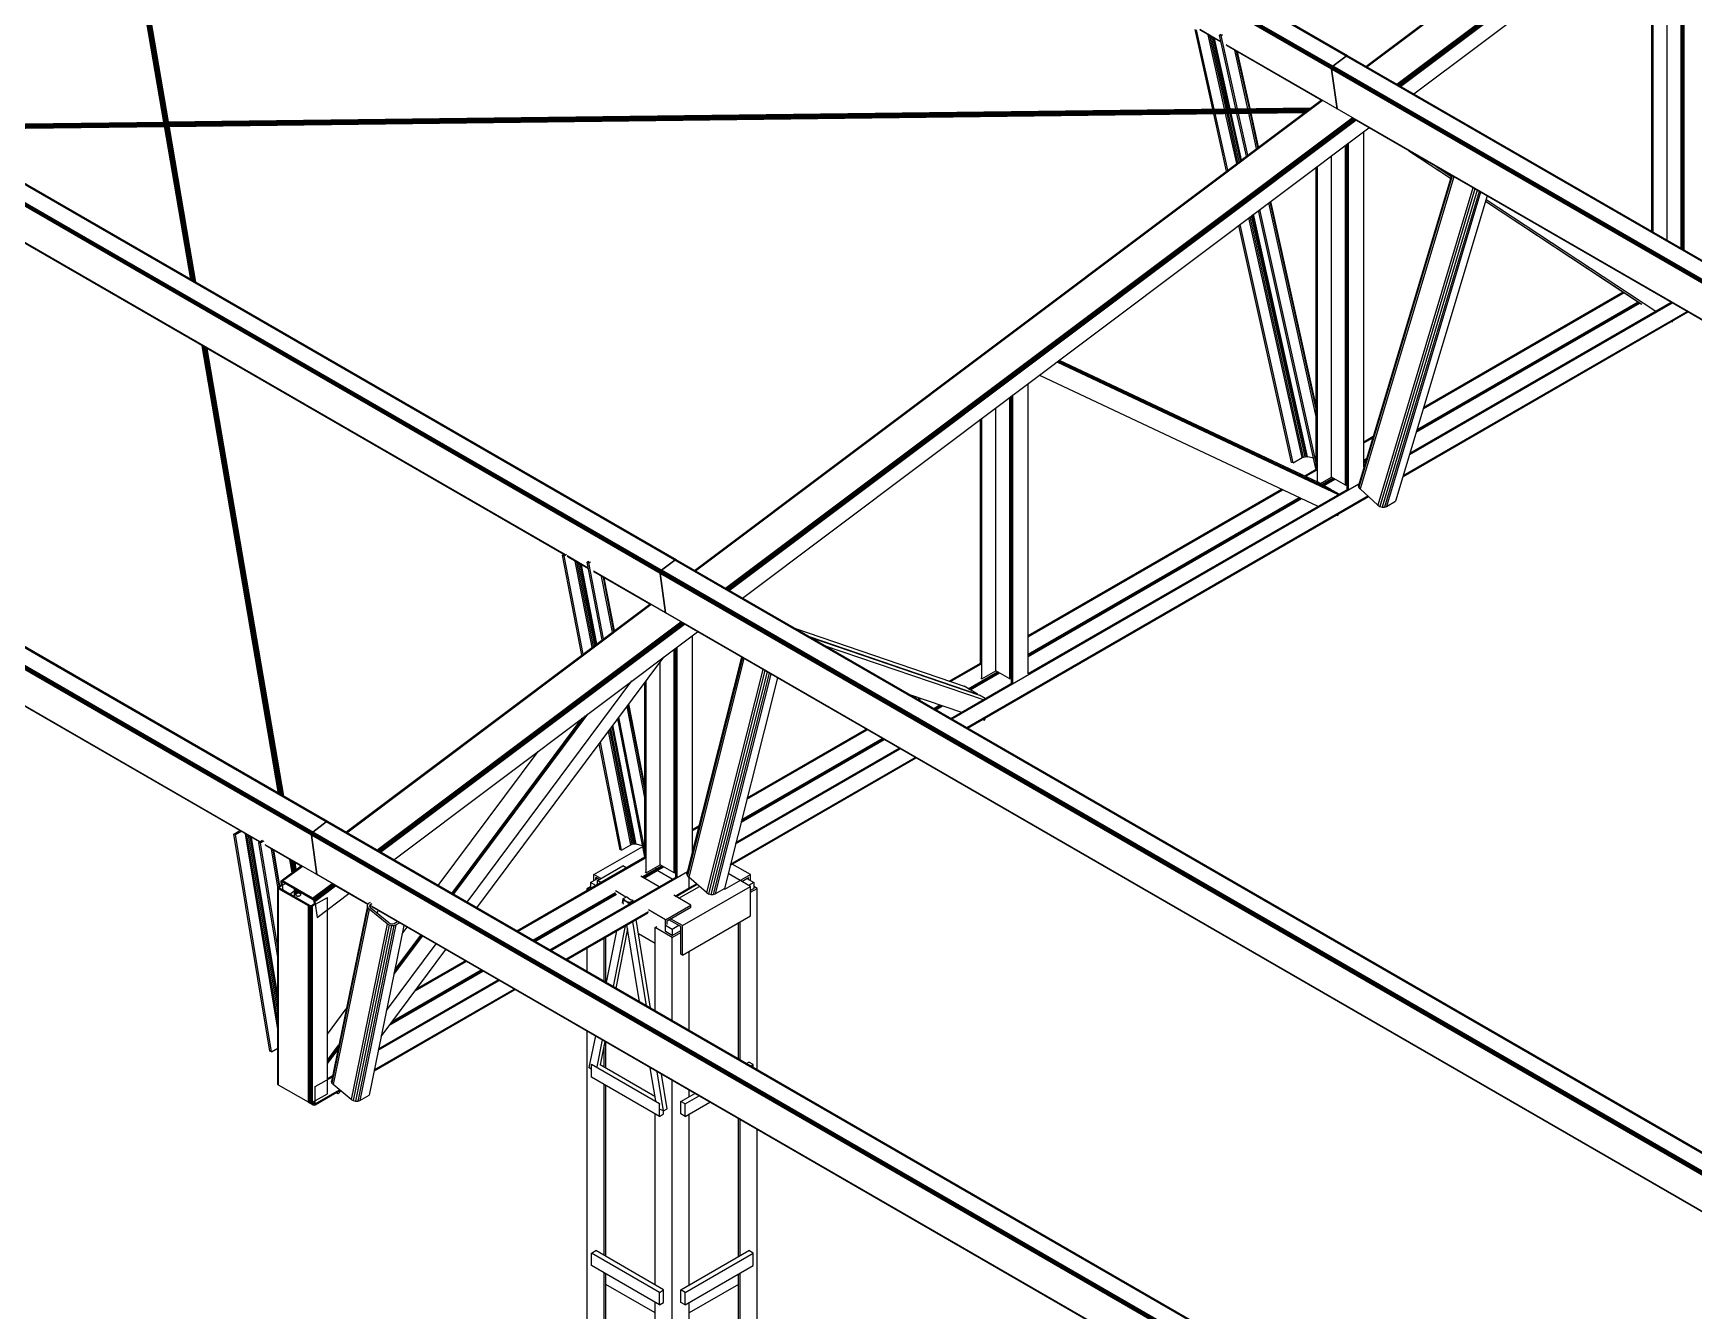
# Model space of a CAD drawing. Header units: millimetres. Extents: x 357 to 945, y 547 to 720.
# Drawn here: x 572.74 to 576.194, y 661.144 to 663.8 of the extents above; entities that cross this region are included whole.
import ezdxf

# ---------------------------------------------------------------- set-up
doc = ezdxf.new("R2010")
doc.units = ezdxf.units.MM
doc.layers.add('PLANTA-VIS', color=7, linetype='Continuous')

msp = doc.modelspace()

# ---------------------------------------------------------------- linework, layer by layer
at = {"layer": 'PLANTA-VIS', "extrusion": (6.79673e-13, 0.816497, 0.57735)}
for p, q in [((575.44049, 663.72554), (572.01102, 665.70555)), ((575.44055, 663.72717), (572.01108, 665.70718)), ((575.44114, 663.72896), (572.01167, 665.70896)), ((575.44216, 663.73061), (572.01269, 665.71062)), ((575.44346, 663.7319), (572.01399, 665.71191)), ((575.47142, 663.75292), (572.04195, 665.73292)), ((575.4728, 663.75364), (572.04333, 665.73364)), ((575.47405, 663.75368), (572.04459, 665.73369)), ((573.01174, 663.61584), (572.74613, 665.16863)), ((573.01186, 663.61584), (572.74616, 665.16914)), ((573.01169, 663.61584), (572.74616, 665.16816)), ((573.01205, 663.61584), (572.74626, 665.16969)), ((573.01232, 663.61585), (572.74643, 665.17026)), ((573.01265, 663.61585), (572.74666, 665.17086)), ((573.01304, 663.61586), (572.74695, 665.17146)), ((573.01349, 663.61586), (572.7473, 665.17206)), ((573.01399, 663.61581), (572.74769, 665.17265)), ((573.01455, 663.61569), (572.74813, 665.17322)), ((573.01515, 663.6155), (572.7486, 665.17376)), ((573.01578, 663.61523), (572.74911, 665.17427)), ((573.01644, 663.6149), (572.74963, 665.17473)), ((573.07344, 663.28521), (572.75017, 665.17513)), ((573.0176, 663.61522), (572.75071, 665.17548)), ((573.01813, 663.61551), (572.75125, 665.17577)), ((573.01866, 663.61572), (572.75177, 665.17598)), ((573.01916, 663.61587), (572.75227, 665.17613)), ((573.01963, 663.61594), (572.75275, 665.1762)), ((573.02007, 663.61594), (572.75319, 665.17619)), ((573.02045, 663.61595), (572.75358, 665.17611)), ((573.02077, 663.61595), (572.75392, 665.17595)), ((573.02102, 663.61595), (572.75421, 665.17573)), ((573.0212, 663.61596), (572.75445, 665.17543)), ((573.0213, 663.61596), (572.75461, 665.17507)), ((573.02133, 663.61596), (572.75471, 665.17466)), ((575.51232, 663.73159), (576.8155, 664.7097)), ((575.51289, 663.73126), (576.81625, 664.70951)), ((575.51423, 663.73049), (576.81777, 664.70886)), ((574.07489, 662.70474), (570.64542, 664.68474)), ((574.07627, 662.70546), (570.6468, 664.68547)), ((574.07752, 662.70551), (570.64805, 664.68551)), ((575.57646, 663.69456), (576.87999, 664.67293)), ((575.57836, 663.69346), (576.88172, 664.67171)), ((575.58055, 663.6922), (576.88373, 664.67031)), ((575.58268, 663.69097), (576.88582, 664.66906)), ((575.58443, 663.68996), (576.88758, 664.66804)), ((574.04395, 662.67737), (570.61448, 664.65737)), ((574.04401, 662.67899), (570.61455, 664.659)), ((574.0446, 662.68078), (570.61513, 664.66078)), ((574.04562, 662.68244), (570.61615, 664.66244)), ((574.04692, 662.68373), (570.61745, 664.66373)), ((575.61179, 663.67416), (576.91494, 664.65225)), ((573.84453, 662.71707), (571.18308, 664.25366)), ((573.8437, 662.71659), (571.36677, 664.14665)), ((573.31864, 662.13299), (569.88918, 664.113)), ((573.31871, 662.13462), (569.88924, 664.11462)), ((573.31929, 662.1364), (569.88983, 664.11641)), ((573.32031, 662.13806), (569.89084, 664.11807)), ((573.32161, 662.13935), (569.89215, 664.11936)), ((573.34959, 662.16034), (569.92012, 664.14035)), ((573.35096, 662.16106), (569.92149, 664.14107)), ((573.35221, 662.16111), (569.92274, 664.14111)), ((573.84361, 662.71654), (571.36901, 664.14525)), ((576.16805, 663.353), (576.16805, 664.09167)), ((576.17088, 663.35137), (576.17088, 664.09379)), ((576.17159, 663.35096), (576.17159, 664.09432)), ((576.17441, 663.34933), (576.17441, 664.09644)), ((576.10724, 663.38811), (576.10724, 664.04602)), ((576.11007, 663.38648), (576.11007, 664.04815)), ((576.13906, 663.36974), (576.13906, 664.06991)), ((575.19365, 663.64267), (575.15671, 663.80844)), ((575.19686, 663.64271), (575.1601, 663.80765)), ((575.21059, 663.78285), (575.16645, 663.80833)), ((575.21084, 663.78174), (575.1673, 663.80688)), ((575.21086, 663.78163), (575.16853, 663.80607)), ((575.21835, 663.64298), (575.18399, 663.79714)), ((575.22118, 663.64301), (575.18725, 663.79526)), ((575.22435, 663.64305), (575.1909, 663.79315)), ((575.2274, 663.64309), (575.19441, 663.79113)), ((575.22984, 663.64312), (575.19721, 663.78951)), ((575.20757, 663.79642), (575.21092, 663.79836)), ((575.21096, 663.79562), (575.20757, 663.79642)), ((575.2417, 663.64326), (575.20757, 663.79642)), ((575.21096, 663.79562), (575.21416, 663.79747)), ((575.24491, 663.6433), (575.21096, 663.79562)), ((575.45208, 663.64342), (575.22175, 663.7764)), ((575.41942, 663.66132), (575.2226, 663.77495)), ((575.41893, 663.6615), (575.22383, 663.77414)), ((575.2664, 663.64357), (575.23928, 663.76522)), ((575.26973, 663.64361), (575.24312, 663.76301)), ((575.27128, 663.64363), (575.2449, 663.76197)), ((575.44346, 663.7319), (575.44216, 663.73061)), ((575.44216, 663.73061), (575.44346, 663.7319)), ((575.47142, 663.75292), (575.44346, 663.7319)), ((575.44346, 663.7319), (575.47142, 663.75292)), ((578.16582, 662.16015), (575.44346, 663.7319)), ((575.4728, 663.75364), (575.47142, 663.75292)), ((575.47142, 663.75292), (575.4728, 663.75364)), ((578.19378, 662.18116), (575.47142, 663.75292)), ((575.47405, 663.75368), (575.4728, 663.75364)), ((575.4728, 663.75364), (575.47405, 663.75368)), ((578.19516, 662.18188), (575.4728, 663.75364)), ((578.19641, 662.18193), (575.47405, 663.75368)), ((575.44055, 663.72717), (575.44049, 663.72554)), ((575.44049, 663.72554), (575.44055, 663.72717)), ((575.45208, 663.64342), (575.44049, 663.72554)), ((578.16285, 662.15379), (575.44049, 663.72554)), ((575.44049, 663.72554), (575.45208, 663.64342)), ((575.44114, 663.72896), (575.44055, 663.72717)), ((575.44055, 663.72717), (575.44114, 663.72896)), ((578.16291, 662.15542), (575.44055, 663.72717)), ((575.44216, 663.73061), (575.44114, 663.72896)), ((575.44114, 663.72896), (575.44216, 663.73061)), ((578.1635, 662.1572), (575.44114, 663.72896)), ((578.16452, 662.15886), (575.44216, 663.73061)), ((572.51318, 663.60868), (575.39579, 663.64413)), ((573.01717, 663.61447), (575.39525, 663.64372)), ((573.0176, 663.61522), (575.39625, 663.64447)), ((573.01787, 663.61403), (575.39463, 663.64326)), ((573.01813, 663.61551), (575.39663, 663.64476)), ((573.01854, 663.61354), (575.39396, 663.64275)), ((573.01866, 663.61572), (575.39691, 663.64497)), ((573.01916, 663.61587), (575.3971, 663.64511)), ((573.01919, 663.61301), (575.39323, 663.64221)), ((573.01963, 663.61594), (575.39719, 663.64518)), ((573.01981, 663.61245), (575.39246, 663.64163)), ((573.02039, 663.61188), (575.39167, 663.64104)), ((573.02092, 663.61129), (575.39086, 663.64043)), ((573.0214, 663.61069), (575.39005, 663.63982)), ((573.0218, 663.61011), (575.38926, 663.63922)), ((573.02214, 663.60954), (575.38848, 663.63864)), ((573.0224, 663.609), (575.38774, 663.63809)), ((573.02259, 663.60849), (575.38705, 663.63757)), ((573.02269, 663.60802), (575.38642, 663.63709)), ((573.02276, 663.60761), (575.38585, 663.63667)), ((573.02282, 663.60725), (575.38536, 663.6363)), ((573.02288, 663.60695), (575.38496, 663.636)), ((573.02291, 663.60672), (575.38464, 663.63576)), ((573.02294, 663.60656), (575.38443, 663.6356)), ((573.02296, 663.60647), (575.38431, 663.63551)), ((573.02296, 663.60646), (575.3843, 663.6355)), ((574.11578, 662.68341), (575.41896, 663.66152)), ((574.11635, 662.68308), (575.41971, 663.66133)), ((574.1177, 662.68231), (575.42123, 663.66068)), ((575.22234, 663.51394), (575.19577, 663.63318)), ((575.22509, 663.51601), (575.19897, 663.63322)), ((575.24355, 663.52987), (575.22046, 663.63349)), ((575.24599, 663.53169), (575.2233, 663.63352)), ((575.24871, 663.53374), (575.22647, 663.63356)), ((575.25133, 663.5357), (575.22952, 663.6336)), ((575.25342, 663.53727), (575.23195, 663.63363)), ((575.26362, 663.54492), (575.24381, 663.63377)), ((575.26637, 663.54699), (575.24702, 663.63381)), ((575.28483, 663.56085), (575.26851, 663.63408)), ((575.28769, 663.56299), (575.27184, 663.63412)), ((575.28903, 663.564), (575.2734, 663.63414)), ((575.45234, 663.64272), (575.45208, 663.64342)), ((577.88384, 662.23944), (575.45208, 663.64342)), ((575.45208, 663.64342), (575.45234, 663.64272)), ((572.51143, 663.60969), (573.01357, 663.61586)), ((572.51154, 663.60963), (573.01408, 663.61581)), ((572.51177, 663.60949), (573.01465, 663.61568)), ((572.51213, 663.60929), (573.01526, 663.61547)), ((572.5126, 663.60901), (573.01592, 663.6152)), ((572.51386, 663.60829), (573.01652, 663.61447)), ((572.51463, 663.60784), (573.01599, 663.61401)), ((572.51547, 663.60735), (573.01549, 663.6135)), ((572.51638, 663.60683), (573.01502, 663.61296)), ((572.51734, 663.60627), (573.01458, 663.61239)), ((572.51833, 663.6057), (573.01418, 663.6118)), ((572.51934, 663.60512), (573.01384, 663.6112)), ((572.52036, 663.60453), (573.01355, 663.6106)), ((572.52136, 663.60396), (573.01332, 663.61001)), ((572.52233, 663.60339), (573.01315, 663.60943)), ((572.52325, 663.60286), (573.01305, 663.60888)), ((572.52412, 663.60236), (573.01302, 663.60837)), ((572.52491, 663.6019), (573.01305, 663.6079)), ((572.52562, 663.60149), (573.01312, 663.60749)), ((572.52623, 663.60114), (573.01318, 663.60713)), ((572.52674, 663.60085), (573.01323, 663.60683)), ((572.52713, 663.60062), (573.01327, 663.6066)), ((572.5274, 663.60047), (573.0133, 663.60644)), ((572.52755, 663.60038), (573.01331, 663.60636)), ((572.52757, 663.60037), (573.01332, 663.60634)), ((573.06773, 663.28851), (573.01302, 663.60837)), ((573.06786, 663.28843), (573.01305, 663.60888)), ((573.06768, 663.28854), (573.01305, 663.6079)), ((573.06808, 663.28831), (573.01315, 663.60943)), ((573.06837, 663.28813), (573.01332, 663.61001)), ((573.06874, 663.28792), (573.01355, 663.6106)), ((573.06918, 663.28767), (573.01384, 663.6112)), ((573.06968, 663.28738), (573.01418, 663.6118)), ((573.07023, 663.28707), (573.01458, 663.61239)), ((573.07082, 663.28672), (573.01502, 663.61296)), ((573.07145, 663.28636), (573.01549, 663.6135)), ((573.0721, 663.28598), (573.01599, 663.61401)), ((573.07277, 663.2856), (573.01652, 663.61447)), ((573.07411, 663.28482), (573.01778, 663.61412)), ((573.07476, 663.28445), (573.01845, 663.61363)), ((573.07538, 663.28409), (573.01911, 663.6131)), ((573.07597, 663.28375), (573.01973, 663.61255)), ((573.07651, 663.28344), (573.02031, 663.61197)), ((573.07699, 663.28316), (573.02085, 663.61138)), ((573.07742, 663.28291), (573.02133, 663.61079)), ((573.07777, 663.28271), (573.02175, 663.6102)), ((573.07805, 663.28255), (573.0221, 663.60963)), ((573.07825, 663.28243), (573.02237, 663.60908)), ((573.07837, 663.28237), (573.02257, 663.60857)), ((573.0784, 663.28235), (573.02268, 663.60809)), ((574.17992, 662.64638), (575.48346, 663.62476)), ((574.18182, 662.64528), (575.48519, 663.62353)), ((574.18401, 662.64402), (575.48719, 663.62213)), ((574.18614, 662.64279), (575.48929, 663.62088)), ((574.18789, 662.64178), (575.49104, 663.61987)), ((574.21525, 662.62598), (575.5184, 663.60407)), ((577.88301, 662.23896), (575.48566, 663.62307)), ((577.88293, 662.23891), (575.48791, 663.62167)), ((575.50797, 662.89787), (575.50797, 663.59624)), ((575.46978, 662.86081), (575.46978, 663.56758)), ((575.47261, 662.86245), (575.47261, 663.5697)), ((575.47332, 662.85192), (575.47332, 663.57023)), ((575.47615, 662.85315), (575.47615, 663.57235)), ((573.21162, 662.11928), (570.72228, 663.5565)), ((573.21078, 662.1188), (570.72247, 663.55542)), ((573.21069, 662.11875), (570.72319, 663.55491)), ((575.44079, 662.87755), (575.44079, 663.54582)), ((575.60081, 663.55649), (575.68832, 663.49886)), ((575.60364, 663.55486), (575.68838, 663.49905)), ((575.40897, 662.89193), (575.40897, 663.52193)), ((575.4118, 662.86762), (575.4118, 663.52406)), ((575.69014, 663.50492), (575.49664, 662.86012)), ((575.69184, 663.50393), (575.49751, 662.85635)), ((575.69502, 663.5021), (575.50018, 662.85285)), ((575.65809, 663.52342), (575.68948, 663.50274)), ((575.66091, 663.52179), (575.68954, 663.50294)), ((575.73483, 663.47911), (575.5368, 662.81921)), ((575.73899, 663.47671), (575.54087, 662.81652)), ((575.74351, 663.47411), (575.54573, 662.81504)), ((575.74768, 663.47169), (575.55062, 662.81501)), ((575.7509, 663.46984), (575.55481, 662.81642)), ((575.76435, 663.46207), (575.5739, 662.82745)), ((575.38852, 662.92014), (575.27655, 663.42255)), ((575.39102, 662.91989), (575.27864, 663.42412)), ((575.40831, 662.89566), (575.28884, 663.43177)), ((575.40897, 662.90714), (575.29159, 663.43383)), ((575.40897, 663.00383), (575.31005, 663.44769)), ((575.40897, 663.01881), (575.31291, 663.44984)), ((575.40897, 663.0258), (575.31425, 663.45084)), ((575.76102, 663.45097), (576.08323, 663.23875)), ((575.76108, 663.45116), (576.08606, 663.23712)), ((575.76219, 663.45486), (576.11507, 663.22244)), ((575.76224, 663.45505), (576.11526, 663.22255)), ((575.35745, 662.90769), (575.24756, 663.40079)), ((575.36085, 662.90689), (575.25031, 663.40285)), ((575.37994, 662.91791), (575.26877, 663.41671)), ((575.38252, 662.91907), (575.27121, 663.41853)), ((575.38553, 662.91984), (575.27393, 663.42058)), ((575.63173, 663.02013), (576.04921, 663.26116)), ((575.63261, 663.02309), (576.04723, 663.26247)), ((575.5892, 662.87842), (576.18223, 663.22081)), ((575.58939, 662.87906), (576.18178, 663.22107)), ((575.58994, 662.88088), (576.18047, 663.22182)), ((575.60298, 662.92433), (576.14936, 663.23978)), ((575.60387, 662.92729), (576.14724, 663.24101)), ((575.61691, 662.97075), (576.08224, 663.23941)), ((575.61731, 662.9721), (576.08133, 663.24)), ((575.61779, 662.9737), (576.08026, 663.24071)), ((575.61828, 662.97531), (576.07919, 663.24142)), ((575.61869, 662.97667), (576.07828, 663.24202)), ((576.14913, 663.20024), (576.14787, 663.20096)), ((576.14795, 663.20101), (576.14913, 663.20024)), ((576.14913, 663.20024), (576.15048, 663.20247)), ((573.25048, 662.21984), (573.09121, 663.15094)), ((573.25053, 662.21981), (573.09127, 663.15091)), ((573.25067, 662.21973), (573.0914, 663.15083)), ((573.25088, 662.21961), (573.09162, 663.15071)), ((573.25118, 662.21944), (573.09191, 663.15054)), ((573.25155, 662.21922), (573.09228, 663.15032)), ((573.25198, 662.21897), (573.09272, 663.15007)), ((573.25248, 662.21869), (573.09321, 663.14979)), ((573.25303, 662.21837), (573.09376, 663.14947)), ((573.25362, 662.21803), (573.09436, 663.14913)), ((573.25425, 662.21766), (573.09499, 663.14876)), ((573.25491, 662.21728), (573.09564, 663.14838)), ((573.25558, 662.2169), (573.09631, 663.148)), ((573.25625, 662.21651), (573.09698, 663.14761)), ((573.25692, 662.21613), (573.09765, 663.14722)), ((573.25757, 662.21575), (573.0983, 663.14685)), ((573.25819, 662.21539), (573.09892, 663.14649)), ((573.25877, 662.21505), (573.09951, 663.14615)), ((573.25931, 662.21474), (573.10005, 663.14584)), ((573.2598, 662.21446), (573.10053, 663.14556)), ((573.26022, 662.21422), (573.10095, 663.14532)), ((573.26057, 662.21401), (573.10131, 663.14511)), ((573.26085, 662.21385), (573.10159, 663.14495)), ((573.26105, 662.21374), (573.10178, 663.14484)), ((573.26117, 662.21367), (573.1019, 663.14477)), ((573.2612, 662.21365), (573.10194, 663.14475)), ((574.86922, 663.11682), (575.45456, 662.84109)), ((574.87168, 663.11867), (575.44443, 662.84886)), ((574.87199, 663.1189), (575.4409, 662.8509)), ((574.87445, 663.12074), (575.41261, 662.86723)), ((574.83311, 663.08972), (575.41248, 662.8168)), ((574.77151, 662.45767), (574.77151, 663.04349)), ((574.77434, 662.4593), (574.77434, 663.04561)), ((574.77505, 662.44878), (574.77505, 663.04614)), ((574.77788, 662.45), (574.77788, 663.04826)), ((574.8097, 662.46837), (574.8097, 663.07215)), ((574.74252, 662.47441), (574.74252, 663.02173)), ((574.7107, 662.48878), (574.7107, 662.99785)), ((574.71353, 662.45767), (574.71353, 662.99997)), ((575.50797, 662.95112), (575.5273, 662.96229)), ((575.50797, 662.94868), (575.52641, 662.95932)), ((575.36085, 662.90689), (575.35745, 662.90769)), ((575.36085, 662.90689), (575.37994, 662.91791)), ((575.37994, 662.91791), (575.38252, 662.91907)), ((575.38252, 662.91907), (575.38553, 662.91984)), ((575.38553, 662.91984), (575.38852, 662.92014)), ((575.38852, 662.92014), (575.39102, 662.91989)), ((575.40358, 662.91692), (575.39102, 662.91989)), ((575.47261, 662.93071), (575.47332, 662.93112)), ((575.47261, 662.92826), (575.47332, 662.92867)), ((575.50797, 662.91275), (575.51337, 662.91587)), ((575.50797, 662.91162), (575.51296, 662.91451)), ((575.50797, 662.91029), (575.51248, 662.9129)), ((575.50797, 662.90897), (575.512, 662.9113)), ((575.50797, 662.90785), (575.51159, 662.90994)), ((575.38511, 662.88019), (575.40897, 662.89397)), ((575.38744, 662.87909), (575.40932, 662.89172)), ((575.40897, 662.89551), (575.40831, 662.89566)), ((575.41777, 662.86426), (575.44079, 662.87755)), ((575.42087, 662.86247), (575.44389, 662.87576)), ((575.42185, 662.8619), (575.44487, 662.87519)), ((575.423, 662.86124), (575.44602, 662.87453)), ((575.42415, 662.86058), (575.44717, 662.87387)), ((575.42511, 662.86002), (575.44814, 662.87331)), ((575.46978, 662.86081), (575.44079, 662.87755)), ((575.47261, 662.89234), (575.47332, 662.89275)), ((575.47261, 662.89121), (575.47332, 662.89162)), ((575.47261, 662.88988), (575.47332, 662.89029)), ((575.47261, 662.88856), (575.47332, 662.88896)), ((575.47261, 662.88744), (575.47332, 662.88785)), ((574.65074, 662.37456), (575.49766, 662.86353)), ((574.68185, 662.35659), (575.51609, 662.83824)), ((574.68315, 662.35584), (575.51709, 662.83732)), ((574.68361, 662.35558), (575.51745, 662.83699)), ((574.8097, 662.46878), (575.47579, 662.85335)), ((574.8097, 662.54798), (575.33694, 662.85238)), ((574.8097, 662.54553), (575.33927, 662.85128)), ((574.8097, 662.5096), (575.37354, 662.83514)), ((574.8097, 662.50848), (575.37462, 662.83463)), ((574.8097, 662.50715), (575.37589, 662.83404)), ((575.4409, 662.8509), (575.41261, 662.86723)), ((575.44073, 662.8506), (575.4409, 662.8509)), ((575.45623, 662.84205), (575.44443, 662.84886)), ((575.46978, 662.86081), (575.47261, 662.86245)), ((575.49751, 662.85635), (575.49664, 662.86012)), ((575.50018, 662.85285), (575.49751, 662.85635)), ((575.5368, 662.81921), (575.50018, 662.85285)), ((574.8097, 662.50582), (575.37715, 662.83344)), ((574.8097, 662.50471), (575.37821, 662.83294)), ((575.4537, 662.79738), (575.45591, 662.80146)), ((575.5368, 662.81921), (575.54087, 662.81652)), ((575.54087, 662.81652), (575.54573, 662.81504)), ((575.54573, 662.81504), (575.55062, 662.81501)), ((575.55062, 662.81501), (575.55481, 662.81642)), ((575.55481, 662.81642), (575.5739, 662.82745)), ((575.45102, 662.79864), (575.4537, 662.79738)), ((573.84078, 662.71491), (573.84624, 662.71806)), ((573.84421, 662.71394), (573.84078, 662.71491)), ((573.88139, 662.50749), (573.84078, 662.71491)), ((573.84421, 662.71394), (573.84953, 662.71702)), ((573.88421, 662.50961), (573.84421, 662.71394)), ((573.89455, 662.68819), (573.85071, 662.71351)), ((573.89477, 662.68711), (573.85151, 662.71208)), ((573.89479, 662.687), (573.8527, 662.7113)), ((573.90274, 662.52351), (573.86767, 662.70265)), ((573.90519, 662.52535), (573.87084, 662.70082)), ((573.90795, 662.52742), (573.8744, 662.69877)), ((573.91061, 662.52942), (573.87784, 662.69678)), ((573.89217, 662.70036), (573.89566, 662.70237)), ((573.8956, 662.69939), (573.89217, 662.70036)), ((573.92371, 662.53925), (573.89217, 662.70036)), ((573.8956, 662.69939), (573.89895, 662.70133)), ((573.92654, 662.54137), (573.8956, 662.69939)), ((574.07489, 662.70474), (574.04692, 662.68373)), ((574.04692, 662.68373), (574.07489, 662.70474)), ((574.07627, 662.70546), (574.07489, 662.70474)), ((574.07489, 662.70474), (574.07627, 662.70546)), ((576.79725, 661.13298), (574.07489, 662.70474)), ((574.07752, 662.70551), (574.07627, 662.70546)), ((574.07627, 662.70546), (574.07752, 662.70551)), ((576.79863, 661.13371), (574.07627, 662.70546)), ((576.79988, 661.13375), (574.07752, 662.70551)), ((573.91275, 662.53102), (573.88061, 662.69518)), ((574.05554, 662.59525), (573.90544, 662.68191)), ((574.02288, 662.61314), (573.90624, 662.68048)), ((574.0224, 662.61332), (573.90743, 662.6797)), ((573.94507, 662.55528), (573.9224, 662.67105)), ((573.94792, 662.55742), (573.9261, 662.66892)), ((573.94923, 662.5584), (573.92778, 662.66795)), ((574.04401, 662.67899), (574.04395, 662.67737)), ((574.04395, 662.67737), (574.04401, 662.67899)), ((574.05554, 662.59525), (574.04395, 662.67737)), ((576.76631, 661.10561), (574.04395, 662.67737)), ((574.04395, 662.67737), (574.05554, 662.59525)), ((574.0446, 662.68078), (574.04401, 662.67899)), ((574.04401, 662.67899), (574.0446, 662.68078)), ((576.76638, 661.10724), (574.04401, 662.67899)), ((574.04562, 662.68244), (574.0446, 662.68078)), ((574.0446, 662.68078), (574.04562, 662.68244)), ((576.76696, 661.10902), (574.0446, 662.68078)), ((574.04692, 662.68373), (574.04562, 662.68244)), ((574.04562, 662.68244), (574.04692, 662.68373)), ((576.76798, 661.11068), (574.04562, 662.68244)), ((576.76928, 661.11197), (574.04692, 662.68373)), ((573.39047, 662.13902), (574.02243, 662.61334)), ((573.39103, 662.13869), (574.02318, 662.61315)), ((573.39238, 662.13792), (574.02469, 662.61251)), ((574.05581, 662.59454), (574.05554, 662.59525)), ((576.56689, 661.14532), (574.05554, 662.59525)), ((574.05554, 662.59525), (574.05581, 662.59454)), ((573.4546, 662.10199), (574.08692, 662.57658)), ((573.4565, 662.10089), (574.08865, 662.57535)), ((573.45869, 662.09963), (574.09066, 662.57395)), ((573.46082, 662.0984), (574.09275, 662.5727)), ((573.46257, 662.09739), (574.09451, 662.57169)), ((576.56606, 661.14483), (574.08913, 662.57489)), ((576.56597, 661.14479), (574.09137, 662.5735)), ((574.3255, 662.56233), (574.67627, 662.44249)), ((573.48993, 662.08159), (574.12187, 662.55589)), ((574.07961, 662.04685), (574.07961, 662.52418)), ((574.11143, 662.09869), (574.11143, 662.54806)), ((574.35379, 662.546), (574.70455, 662.42616)), ((574.35732, 662.54396), (574.70809, 662.42412)), ((574.38561, 662.52763), (574.71607, 662.41472)), ((574.77434, 662.52757), (574.77505, 662.52798)), ((574.77434, 662.52512), (574.77505, 662.52553)), ((573.66296, 661.98169), (574.05179, 662.50329)), ((574.04425, 662.07126), (574.04425, 662.49319)), ((574.07325, 662.05452), (574.07325, 662.5194)), ((574.07607, 662.05615), (574.07607, 662.52152)), ((574.07678, 662.04563), (574.07678, 662.52205)), ((574.21368, 662.50289), (574.09985, 662.05291)), ((574.21527, 662.50196), (574.10075, 662.04924)), ((574.21838, 662.50017), (574.10345, 662.04587)), ((574.6453, 662.45307), (574.7107, 662.49082)), ((574.64797, 662.45216), (574.71106, 662.48858)), ((574.77434, 662.48919), (574.77505, 662.4896)), ((574.77434, 662.48807), (574.77505, 662.48847)), ((574.01526, 662.05452), (574.01526, 662.4543)), ((574.25779, 662.47742), (574.14046, 662.01361)), ((574.26194, 662.47502), (574.14457, 662.01104)), ((574.2665, 662.47239), (574.14944, 662.00967)), ((574.27078, 662.46992), (574.15436, 662.00971)), ((574.27413, 662.46798), (574.15856, 662.01115)), ((574.28835, 662.45977), (574.17765, 662.02218)), ((574.68486, 662.43753), (574.74563, 662.47261)), ((574.68583, 662.43696), (574.7466, 662.47205)), ((574.68699, 662.4363), (574.74776, 662.47138)), ((574.68813, 662.43564), (574.7489, 662.47072)), ((574.6891, 662.43508), (574.74987, 662.47016)), ((574.71353, 662.45767), (574.71106, 662.4591)), ((574.71353, 662.45767), (574.74252, 662.47441)), ((574.77151, 662.45767), (574.74252, 662.47441)), ((574.77151, 662.45767), (574.77434, 662.4593)), ((574.77434, 662.48673), (574.77505, 662.48714)), ((574.77434, 662.48541), (574.77505, 662.48582)), ((574.77434, 662.48429), (574.77505, 662.4847)), ((573.64255, 661.99348), (573.9855, 662.45354)), ((574.01244, 662.08564), (574.01244, 662.4505)), ((574.56268, 662.4254), (574.67066, 662.38851)), ((574.64862, 662.37578), (574.77752, 662.4502)), ((574.70455, 662.42616), (574.67627, 662.44249)), ((574.7042, 662.42545), (574.70455, 662.42616)), ((574.72021, 662.41712), (574.70809, 662.42412)), ((573.61426, 662.00981), (573.89366, 662.38461)), ((574.01244, 662.21118), (573.97533, 662.40072)), ((574.01244, 662.22793), (573.97792, 662.40421)), ((574.01244, 662.23558), (573.97911, 662.4058)), ((574.58003, 662.41538), (574.58448, 662.41795)), ((574.58215, 662.41416), (574.58715, 662.41704)), ((574.61326, 662.39619), (574.62624, 662.40368)), ((574.61424, 662.39563), (574.62746, 662.40327)), ((574.61539, 662.39496), (574.62891, 662.40277)), ((574.61654, 662.3943), (574.63035, 662.40228)), ((574.61751, 662.39374), (574.63157, 662.40186)), ((573.61073, 662.01185), (573.88218, 662.37599)), ((573.61277, 662.01067), (573.88881, 662.38097)), ((573.98574, 662.11393), (573.93911, 662.35213)), ((573.98876, 662.11465), (573.94161, 662.35549)), ((573.99177, 662.11486), (573.94403, 662.35873)), ((573.99429, 662.11451), (573.94597, 662.36134)), ((574.01202, 662.08819), (573.95593, 662.3747)), ((574.01244, 662.10265), (573.9585, 662.37815)), ((574.22459, 662.20772), (574.47476, 662.35215)), ((574.22531, 662.21059), (574.47263, 662.35338)), ((574.71463, 662.37349), (574.71876, 662.37207)), ((574.71876, 662.37207), (574.72138, 662.37738)), ((573.96064, 662.10274), (573.91749, 662.32314)), ((573.96406, 662.10178), (573.92005, 662.32657)), ((573.98315, 662.1128), (573.93688, 662.34915)), ((574.21249, 662.15991), (574.51011, 662.33174)), ((574.21283, 662.16122), (574.50914, 662.3323)), ((574.21322, 662.16277), (574.508, 662.33296)), ((574.21361, 662.16433), (574.50684, 662.33362)), ((574.21395, 662.16565), (574.50587, 662.33419)), ((573.58244, 662.02818), (573.79033, 662.30706)), ((574.18988, 662.07052), (574.57622, 662.29357)), ((574.19004, 662.07114), (574.57576, 662.29384)), ((574.19048, 662.0729), (574.57446, 662.29459)), ((574.20113, 662.11497), (574.54335, 662.31255)), ((574.20185, 662.11784), (574.54122, 662.31378)), ((573.34959, 662.16034), (573.32161, 662.13935)), ((573.32161, 662.13935), (573.34959, 662.16034)), ((573.35096, 662.16106), (573.34959, 662.16034)), ((573.34959, 662.16034), (573.35096, 662.16106)), ((576.07195, 660.58859), (573.34959, 662.16034)), ((573.35221, 662.16111), (573.35096, 662.16106)), ((573.35096, 662.16106), (573.35221, 662.16111)), ((576.07332, 660.58931), (573.35096, 662.16106)), ((576.07457, 660.58935), (573.35221, 662.16111)), ((574.11143, 662.14483), (574.1251, 662.15273)), ((574.11143, 662.14238), (574.12437, 662.14986)), ((573.15725, 662.13514), (573.16978, 662.14237)), ((573.16071, 662.13399), (573.15725, 662.13514)), ((573.23205, 661.68371), (573.15725, 662.13514)), ((573.16071, 662.13399), (573.1725, 662.1408)), ((573.23551, 661.68256), (573.16071, 662.13399)), ((573.24863, 661.72964), (573.18135, 662.13569)), ((573.24863, 661.74641), (573.18442, 662.13391)), ((573.24863, 661.76538), (573.1879, 662.13191)), ((573.24863, 661.78376), (573.19126, 662.12996)), ((573.24863, 661.79862), (573.19399, 662.12839)), ((573.20914, 662.11785), (573.21692, 662.12235)), ((573.2126, 662.11671), (573.20914, 662.11785)), ((573.24863, 661.87955), (573.20914, 662.11785)), ((573.2126, 662.11671), (573.22027, 662.12114)), ((573.24863, 661.89927), (573.2126, 662.11671)), ((573.33018, 662.05083), (573.22279, 662.11283)), ((573.29753, 662.06872), (573.22354, 662.11144)), ((573.29704, 662.0689), (573.22468, 662.11067)), ((573.31871, 662.13462), (573.31864, 662.13299)), ((573.31864, 662.13299), (573.31871, 662.13462)), ((573.33018, 662.05083), (573.31864, 662.13299)), ((576.041, 660.56124), (573.31864, 662.13299)), ((573.31864, 662.13299), (573.33018, 662.05083)), ((573.31929, 662.1364), (573.31871, 662.13462)), ((573.31871, 662.13462), (573.31929, 662.1364)), ((576.04107, 660.56286), (573.31871, 662.13462)), ((573.32031, 662.13806), (573.31929, 662.1364)), ((573.31929, 662.1364), (573.32031, 662.13806)), ((576.04165, 660.56465), (573.31929, 662.1364)), ((573.32161, 662.13935), (573.32031, 662.13806)), ((573.32031, 662.13806), (573.32161, 662.13935)), ((576.04267, 660.56631), (573.32031, 662.13806)), ((576.04397, 660.5676), (573.32161, 662.13935)), ((573.90651, 662.05101), (574.00785, 662.10952)), ((573.96406, 662.10178), (573.98315, 662.1128)), ((573.98315, 662.1128), (573.98574, 662.11393)), ((573.98574, 662.11393), (573.98876, 662.11465)), ((573.98876, 662.11465), (573.99177, 662.11486)), ((573.99177, 662.11486), (573.99429, 662.11451)), ((574.00761, 662.11074), (573.99429, 662.11451)), ((574.07607, 662.12866), (574.07678, 662.12825)), ((574.07607, 662.12442), (574.07678, 662.12483)), ((574.07607, 662.12197), (574.07678, 662.12238)), ((573.24879, 662.02451), (573.23556, 662.10439)), ((573.25156, 662.02715), (573.23911, 662.10234)), ((573.25287, 662.02791), (573.24068, 662.10143)), ((573.27866, 662.0551), (573.27403, 662.08218)), ((573.2787, 662.05513), (573.27408, 662.08215)), ((573.27881, 662.05522), (573.27422, 662.08207)), ((573.27898, 662.05535), (573.27443, 662.08195)), ((573.27922, 662.05552), (573.27473, 662.08178)), ((573.27951, 662.05574), (573.27509, 662.08156)), ((573.27986, 662.056), (573.27553, 662.08131)), ((573.28026, 662.0563), (573.27603, 662.08102)), ((573.2807, 662.05663), (573.27658, 662.08071)), ((573.28117, 662.05699), (573.27717, 662.08036)), ((573.28167, 662.05736), (573.2778, 662.08)), ((573.28219, 662.05776), (573.27845, 662.07962)), ((573.28273, 662.05816), (573.27912, 662.07924)), ((573.28327, 662.05856), (573.2798, 662.07885)), ((573.2838, 662.05896), (573.28046, 662.07846)), ((573.28432, 662.05935), (573.28111, 662.07809)), ((573.28482, 662.05972), (573.28174, 662.07773)), ((573.28528, 662.06008), (573.28232, 662.07739)), ((573.28571, 662.0604), (573.28286, 662.07708)), ((573.2861, 662.06069), (573.28335, 662.0768)), ((573.28644, 662.06094), (573.28377, 662.07656)), ((573.28672, 662.06115), (573.28412, 662.07635)), ((573.28694, 662.06132), (573.2844, 662.07619)), ((573.2871, 662.06144), (573.2846, 662.07608)), ((573.2872, 662.06151), (573.28472, 662.07601)), ((573.28722, 662.06153), (573.28475, 662.07599)), ((573.74591, 661.9338), (574.01244, 662.08768)), ((573.74803, 661.93258), (574.01279, 662.08543)), ((573.96406, 662.10178), (573.96064, 662.10274)), ((574.01244, 662.08808), (574.01202, 662.08819)), ((574.07607, 662.08605), (574.07678, 662.08645)), ((574.07607, 662.08492), (574.07678, 662.08533)), ((574.07607, 662.08359), (574.07678, 662.084)), ((574.07607, 662.08227), (574.07678, 662.08267)), ((574.07607, 662.08115), (574.07678, 662.08156)), ((574.11143, 662.10646), (574.11373, 662.10779)), ((574.11143, 662.10533), (574.1134, 662.10647)), ((574.11143, 662.104), (574.113, 662.10491)), ((574.11143, 662.10268), (574.11261, 662.10336)), ((574.11143, 662.10156), (574.11228, 662.10205)), ((573.25594, 662.03805), (573.29707, 662.06892)), ((573.25718, 662.03823), (573.29782, 662.06873)), ((573.25876, 662.03763), (573.29933, 662.06808)), ((573.33045, 662.05012), (573.33018, 662.05083)), ((573.43634, 661.98954), (573.33018, 662.05083)), ((573.33018, 662.05083), (573.33045, 662.05012)), ((573.8145, 661.8942), (574.07926, 662.04706)), ((573.81662, 661.89298), (574.10091, 662.05711)), ((573.89944, 662.03468), (573.91358, 662.04285)), ((573.92072, 662.0428), (573.90651, 662.05101)), ((573.90651, 662.03876), (573.90651, 662.05101)), ((573.91005, 662.0408), (573.91005, 662.04489)), ((573.91719, 662.04076), (573.91005, 662.04489)), ((573.91351, 662.03864), (573.96654, 662.06926)), ((573.97354, 662.06522), (573.96654, 662.06926)), ((574.04213, 662.02562), (574.00402, 662.04762)), ((574.00677, 662.04603), (574.03591, 662.06286)), ((574.00775, 662.04547), (574.03607, 662.06183)), ((574.0089, 662.04481), (574.03653, 662.06076)), ((574.01005, 662.04414), (574.03722, 662.05983)), ((574.01101, 662.04358), (574.03803, 662.05918)), ((574.01526, 662.05452), (574.01279, 662.05595)), ((574.01526, 662.05452), (574.04425, 662.07126)), ((574.03591, 662.06286), (574.04736, 662.06947)), ((574.03591, 662.06286), (574.03591, 662.06644)), ((574.03591, 662.06286), (574.03591, 662.06644)), ((574.03607, 662.06183), (574.03591, 662.06286)), ((574.03607, 662.06183), (574.03591, 662.06286)), ((574.03607, 662.06183), (574.04833, 662.0689)), ((574.03653, 662.06076), (574.03607, 662.06183)), ((574.03653, 662.06076), (574.03607, 662.06183)), ((574.03653, 662.06076), (574.04949, 662.06824)), ((574.03722, 662.05983), (574.03653, 662.06076)), ((574.03722, 662.05983), (574.03653, 662.06076)), ((574.03722, 662.05983), (574.05063, 662.06758)), ((574.03803, 662.05918), (574.03722, 662.05983)), ((574.03803, 662.05918), (574.03722, 662.05983)), ((574.03803, 662.05918), (574.0516, 662.06702)), ((574.06915, 662.04122), (574.03803, 662.05918)), ((574.06915, 662.04122), (574.03803, 662.05918)), ((574.07325, 662.05452), (574.04425, 662.07126)), ((574.07325, 662.05452), (574.07607, 662.05615)), ((574.10075, 662.04924), (574.09985, 662.05291)), ((574.10345, 662.04587), (574.10075, 662.04924)), ((574.14046, 662.01361), (574.10345, 662.04587)), ((574.1045, 662.02326), (574.1045, 662.04495)), ((574.1045, 662.02326), (574.1045, 662.04495)), ((574.17875, 662.02039), (574.23178, 662.05101)), ((574.23178, 662.02652), (574.18551, 662.05323)), ((574.23178, 662.05101), (574.19394, 662.07286)), ((574.2141, 662.03672), (574.22824, 662.04489)), ((574.22471, 662.04285), (574.23885, 662.03468)), ((574.22824, 662.0408), (574.22824, 662.04489)), ((574.23178, 662.03876), (574.23178, 662.05101)), ((573.24863, 662.02403), (573.24909, 662.02536)), ((573.24909, 662.0227), (573.24863, 662.02403)), ((573.24863, 661.61578), (573.24863, 662.02403)), ((573.24909, 662.02536), (573.25039, 662.02648)), ((573.25039, 662.02158), (573.24909, 662.0227)), ((573.24909, 661.61445), (573.24909, 662.0227)), ((573.25039, 662.02648), (573.25597, 662.0297)), ((573.31262, 661.98565), (573.25039, 662.02158)), ((573.25039, 661.61333), (573.25039, 662.02158)), ((573.25163, 662.02403), (573.25186, 662.02469)), ((573.25186, 662.02336), (573.25163, 662.02403)), ((573.25186, 662.02469), (573.25251, 662.02525)), ((573.25186, 662.02336), (573.25186, 662.02469)), ((573.25251, 662.0228), (573.25186, 662.02336)), ((573.25251, 662.02525), (573.26456, 662.03221)), ((573.25251, 662.0228), (573.25251, 662.02525)), ((573.31474, 661.98688), (573.25251, 662.0228)), ((573.25522, 662.03713), (573.25514, 662.0356)), ((573.25514, 662.0356), (573.25597, 662.0297)), ((573.25594, 662.03805), (573.25522, 662.03713)), ((573.25718, 662.03823), (573.25594, 662.03805)), ((573.25876, 662.03763), (573.25718, 662.03823)), ((573.25727, 662.03437), (573.25877, 662.0355)), ((573.25731, 662.03513), (573.25727, 662.03437)), ((573.25727, 662.03437), (573.25945, 662.0188)), ((573.25731, 662.03513), (573.25799, 662.03564)), ((573.25766, 662.03559), (573.25731, 662.03513)), ((573.25828, 662.03569), (573.25766, 662.03559)), ((573.25907, 662.03538), (573.25828, 662.03569)), ((573.32098, 662.0017), (573.25876, 662.03763)), ((573.32129, 661.99946), (573.25907, 662.03538)), ((573.27385, 662.01049), (573.28488, 662.01876)), ((573.28363, 662.00484), (573.28363, 662.0212)), ((573.28663, 662.00853), (573.28455, 662.02067)), ((573.2866, 662.00898), (573.2846, 662.02064)), ((573.28664, 662.00944), (573.28474, 662.02056)), ((573.28676, 662.00989), (573.28495, 662.02044)), ((573.28695, 662.01033), (573.28525, 662.02027)), ((573.28721, 662.01076), (573.28562, 662.02006)), ((573.28753, 662.01117), (573.28605, 662.01981)), ((573.28791, 662.01154), (573.28655, 662.01952)), ((573.2866, 662.00898), (573.28664, 662.00944)), ((573.2866, 662.00898), (573.28663, 662.00853)), ((573.28673, 662.00809), (573.28663, 662.00853)), ((573.28664, 662.00944), (573.28676, 662.00989)), ((573.28691, 662.00767), (573.28673, 662.00809)), ((573.28676, 662.00989), (573.28695, 662.01033)), ((573.28716, 662.00728), (573.28691, 662.00767)), ((573.28695, 662.01033), (573.28721, 662.01076)), ((573.28835, 662.01188), (573.2871, 662.0192)), ((573.28747, 662.00691), (573.28716, 662.00728)), ((573.28721, 662.01076), (573.28753, 662.01117)), ((573.28784, 662.00659), (573.28747, 662.00691)), ((573.28753, 662.01117), (573.28791, 662.01154)), ((573.28883, 662.01218), (573.28769, 662.01886)), ((573.28827, 662.00631), (573.28784, 662.00659)), ((573.28791, 662.01154), (573.28835, 662.01188)), ((573.28875, 662.00607), (573.28827, 662.00631)), ((573.28936, 662.01243), (573.28832, 662.01849)), ((573.28835, 662.01188), (573.28883, 662.01218)), ((573.28927, 662.00588), (573.28875, 662.00607)), ((573.28883, 662.01218), (573.28936, 662.01243)), ((573.28991, 662.01263), (573.28898, 662.01812)), ((573.28982, 662.00575), (573.28927, 662.00588)), ((573.28936, 662.01243), (573.28991, 662.01263)), ((573.29049, 662.01278), (573.28964, 662.01773)), ((573.29039, 662.00568), (573.28982, 662.00575)), ((573.28991, 662.01263), (573.29049, 662.01278)), ((573.29108, 662.01288), (573.29032, 662.01734)), ((573.29098, 662.00566), (573.29039, 662.00568)), ((573.29049, 662.01278), (573.29108, 662.01288)), ((573.29168, 662.01292), (573.29098, 662.01696)), ((573.29158, 662.0057), (573.29098, 662.00566)), ((573.29108, 662.01288), (573.29168, 662.01292)), ((573.29217, 662.00579), (573.29158, 662.0057)), ((573.29226, 662.0129), (573.29163, 662.01658)), ((573.29168, 662.01292), (573.29226, 662.0129)), ((573.29274, 662.00594), (573.29217, 662.00579)), ((573.29284, 662.01282), (573.29226, 662.01622)), ((573.29226, 662.0129), (573.29284, 662.01282)), ((573.2933, 662.00614), (573.29274, 662.00594)), ((573.29339, 662.01269), (573.29284, 662.01588)), ((573.29284, 662.01282), (573.29339, 662.01269)), ((573.29382, 662.0064), (573.2933, 662.00614)), ((573.29391, 662.0125), (573.29338, 662.01557)), ((573.29339, 662.01269), (573.29391, 662.0125)), ((573.29431, 662.0067), (573.29382, 662.0064)), ((573.29438, 662.01227), (573.29387, 662.01529)), ((573.29391, 662.0125), (573.29438, 662.01227)), ((573.29481, 662.01199), (573.29429, 662.01505)), ((573.29475, 662.00703), (573.29431, 662.0067)), ((573.29438, 662.01227), (573.29481, 662.01199)), ((573.29519, 662.01166), (573.29464, 662.01485)), ((573.29513, 662.00741), (573.29475, 662.00703)), ((573.29481, 662.01199), (573.29519, 662.01166)), ((573.2955, 662.0113), (573.29492, 662.01468)), ((573.29575, 662.0109), (573.29512, 662.01457)), ((573.29545, 662.00781), (573.29513, 662.00741)), ((573.29519, 662.01166), (573.2955, 662.0113)), ((573.29593, 662.01048), (573.29524, 662.0145)), ((573.29603, 662.01004), (573.29527, 662.01448)), ((573.29571, 662.00824), (573.29545, 662.00781)), ((573.2955, 662.0113), (573.29575, 662.0109)), ((573.2959, 662.00868), (573.29571, 662.00824)), ((573.29575, 662.0109), (573.29593, 662.01048)), ((573.29602, 662.00914), (573.2959, 662.00868)), ((573.29593, 662.01048), (573.29603, 662.01004)), ((573.29606, 662.00959), (573.29602, 662.00914)), ((573.29603, 662.01004), (573.29606, 662.00959)), ((573.32098, 662.0017), (573.36156, 662.03216)), ((573.32265, 662.00043), (573.36329, 662.03093)), ((573.32417, 661.99866), (573.3653, 662.02953)), ((573.32529, 661.99668), (573.36739, 662.02828)), ((573.32586, 661.99477), (573.36914, 662.02726)), ((573.33047, 661.96191), (573.3965, 662.01147)), ((573.43605, 661.98874), (573.36375, 662.03048)), ((573.43602, 661.98865), (573.366, 662.02908)), ((573.77915, 661.91462), (573.95099, 662.01383)), ((573.78012, 661.91405), (573.95115, 662.01279)), ((573.78127, 661.91339), (573.95161, 662.01173)), ((573.78242, 661.91272), (573.9523, 662.0108)), ((573.78339, 661.91217), (573.95311, 662.01015)), ((573.89237, 662.02235), (573.89944, 662.02643)), ((573.89583, 662.02036), (573.89237, 662.02235)), ((573.89237, 662.01836), (573.89237, 662.02235)), ((573.91004, 662.02856), (573.89944, 662.03468)), ((573.89944, 662.03468), (573.89944, 662.02244)), ((573.9205, 662.0346), (573.91351, 662.03864)), ((573.91351, 662.03057), (573.91351, 662.03864)), ((573.97303, 662.00428), (573.95099, 662.017)), ((573.96676, 662.00066), (573.97383, 662.00474)), ((573.98076, 661.99908), (573.97383, 662.00474)), ((574.10797, 661.98761), (574.07261, 662.00802)), ((574.07536, 662.00643), (574.1045, 662.02326)), ((574.07666, 662.00568), (574.10418, 662.02157)), ((574.07712, 662.00542), (574.10326, 662.02051)), ((574.08315, 662.00194), (574.12568, 662.02649)), ((574.09036, 661.94487), (574.23178, 662.02652)), ((574.10326, 662.02051), (574.12088, 662.03068)), ((574.10418, 662.02157), (574.10326, 662.02051)), ((574.10418, 662.02157), (574.10326, 662.02051)), ((574.10418, 662.02157), (574.12051, 662.031)), ((574.1045, 662.02326), (574.10418, 662.02157)), ((574.1045, 662.02326), (574.10418, 662.02157)), ((574.1045, 662.02326), (574.11947, 662.0319)), ((574.14046, 662.01361), (574.14457, 662.01104)), ((574.14457, 662.01104), (574.14944, 662.00967)), ((574.14944, 662.00967), (574.15436, 662.00971)), ((574.15436, 662.00971), (574.15856, 662.01115)), ((574.15856, 662.01115), (574.17765, 662.02218)), ((574.17875, 662.02039), (574.17665, 662.0216)), ((574.23885, 662.03468), (574.22824, 662.02856)), ((574.23178, 661.96528), (574.23178, 662.02652)), ((574.23178, 662.01827), (574.23885, 662.02235)), ((574.23178, 662.01419), (574.24592, 662.02235)), ((574.23885, 662.03468), (574.23885, 662.02235)), ((574.24592, 662.02235), (574.23885, 662.02643)), ((574.24592, 661.64512), (574.24592, 662.02235)), ((573.31262, 661.98565), (573.31456, 661.9849)), ((573.31262, 661.57741), (573.31262, 661.98565)), ((573.31456, 661.9849), (573.31685, 661.98464)), ((573.31456, 661.57665), (573.31456, 661.9849)), ((573.31474, 661.98688), (573.3157, 661.9865)), ((573.3157, 661.9865), (573.31685, 661.98637)), ((573.31685, 661.98637), (573.31801, 661.9865)), ((573.31685, 661.98464), (573.31915, 661.9849)), ((573.31685, 661.57639), (573.31685, 661.98464)), ((573.31801, 661.9865), (573.31898, 661.98688)), ((573.31898, 661.98688), (573.32456, 661.9901)), ((573.31915, 661.9849), (573.3211, 661.98565)), ((573.31915, 661.57665), (573.31915, 661.9849)), ((573.32098, 662.0017), (573.32265, 662.00043)), ((573.3211, 661.98565), (573.35222, 662.00362)), ((573.3211, 661.57741), (573.3211, 661.98565)), ((573.32129, 661.99946), (573.32213, 661.99883)), ((573.32213, 661.99883), (573.32289, 661.99793)), ((573.32265, 662.00043), (573.32417, 661.99866)), ((573.32289, 661.99793), (573.32345, 661.99695)), ((573.32345, 661.99695), (573.32373, 661.996)), ((573.32373, 661.996), (573.32456, 661.9901)), ((573.32417, 661.99866), (573.32529, 661.99668)), ((573.32529, 661.99668), (573.32586, 661.99477)), ((573.32586, 661.99477), (573.33047, 661.96191)), ((573.35222, 661.59537), (573.35222, 662.00362)), ((573.43524, 661.98616), (573.36045, 661.6211)), ((573.43618, 661.98262), (573.36137, 661.61756)), ((573.43891, 661.97939), (573.36412, 661.61432)), ((573.43524, 661.98616), (573.43628, 661.98948)), ((573.43618, 661.98262), (573.43524, 661.98616)), ((573.43891, 661.97939), (573.43618, 661.98262)), ((573.43628, 661.98948), (573.43911, 661.99208)), ((573.47627, 661.94869), (573.43891, 661.97939)), ((573.43911, 661.99208), (573.44145, 661.99344)), ((573.44019, 661.9856), (573.44082, 661.98764)), ((573.44076, 661.98341), (573.44019, 661.9856)), ((573.44082, 661.98764), (573.44031, 661.98514)), ((573.44245, 661.98143), (573.44076, 661.98341)), ((573.44082, 661.98764), (573.44258, 661.98923)), ((573.44258, 661.98923), (573.44126, 661.98282)), ((573.47981, 661.95073), (573.44245, 661.98143)), ((573.44258, 661.98923), (573.44503, 661.99065)), ((575.93398, 660.54753), (573.44464, 661.98474)), ((575.93314, 660.54704), (573.44484, 661.98367)), ((575.93305, 660.54699), (573.44555, 661.98315)), ((573.45683, 661.97664), (573.4556, 661.97062)), ((573.84774, 661.87501), (574.01958, 661.97423)), ((573.84904, 661.87426), (574.01925, 661.97254)), ((573.8495, 661.874), (574.01833, 661.97148)), ((573.96676, 662.00066), (573.96486, 661.9912)), ((573.98006, 661.98979), (573.96676, 662.00066)), ((573.98061, 661.99267), (573.96676, 661.99733)), ((573.96807, 661.98935), (573.96676, 661.99733)), ((573.98381, 661.99805), (573.9777, 662.00158)), ((573.98061, 661.99267), (573.98768, 661.99675)), ((573.98099, 661.99033), (573.98061, 661.99267)), ((573.98768, 661.99675), (573.98076, 661.99908)), ((573.98806, 661.99441), (573.98768, 661.99675)), ((573.98909, 661.995), (573.98785, 661.99572)), ((574.05493, 661.95699), (574.01958, 661.9774)), ((574.05493, 661.95699), (574.10797, 661.98761)), ((574.05847, 661.95495), (574.10797, 661.98353)), ((574.10797, 661.98353), (574.10797, 661.98761)), ((573.47627, 661.94869), (573.40147, 661.58363)), ((573.48041, 661.94627), (573.40562, 661.5812)), ((573.48532, 661.94502), (573.41052, 661.57995)), ((573.49025, 661.94514), (573.41545, 661.58008)), ((573.49446, 661.94661), (573.41966, 661.58154)), ((573.51103, 661.94534), (573.43875, 661.59257)), ((573.47627, 661.94869), (573.48041, 661.94627)), ((573.47981, 661.95073), (573.48235, 661.94924)), ((573.48041, 661.94627), (573.48532, 661.94502)), ((573.48235, 661.94924), (573.48538, 661.94847)), ((573.48532, 661.94502), (573.49025, 661.94514)), ((573.48538, 661.94847), (573.4884, 661.94854)), ((573.4884, 661.94854), (573.491, 661.94945)), ((573.49025, 661.94514), (573.49446, 661.94661)), ((573.491, 661.94945), (573.49746, 661.95318)), ((573.49446, 661.94661), (573.50165, 661.95076)), ((573.50737, 661.92747), (573.51779, 661.94144)), ((573.97157, 661.94448), (573.94614, 661.8182)), ((573.97648, 661.93784), (573.95174, 661.81497)), ((574.00123, 661.78639), (573.97507, 661.9465)), ((574.01568, 661.77805), (573.98702, 661.9534)), ((574.02422, 661.77312), (573.9941, 661.95748)), ((574.03379, 661.9407), (574.03725, 661.9427)), ((574.03379, 661.7676), (574.03379, 661.9407)), ((574.06915, 661.92029), (574.03379, 661.9407)), ((574.05493, 661.9325), (574.05493, 661.95699)), ((574.06915, 661.9367), (574.055, 661.94487)), ((574.05847, 661.94687), (574.05847, 661.95495)), ((574.08682, 661.94282), (574.06214, 661.95707)), ((574.09036, 661.94487), (574.06568, 661.95911)), ((574.08329, 661.94487), (574.06915, 661.9367)), ((574.06915, 661.9367), (574.06915, 661.92437)), ((574.08682, 661.88567), (574.08682, 661.94282)), ((574.09036, 661.88363), (574.23178, 661.96528)), ((574.09036, 661.88363), (574.09036, 661.94487)), ((574.20703, 661.66758), (574.20703, 661.95099)), ((574.21057, 661.66553), (574.21057, 661.95303)), ((573.47478, 661.76843), (573.57789, 661.90674)), ((573.49012, 661.84327), (573.54961, 661.92307)), ((573.49093, 661.84722), (573.54811, 661.92393)), ((573.49204, 661.85263), (573.54607, 661.92511)), ((573.92772, 661.82883), (573.92772, 661.91916)), ((573.93126, 661.82679), (573.93126, 661.9212)), ((573.95333, 661.93394), (573.93169, 661.82654)), ((574.03379, 661.90796), (573.9989, 661.92811)), ((574.06915, 661.92437), (574.055, 661.93254)), ((574.06915, 661.92437), (574.08682, 661.93458)), ((574.06915, 661.92029), (574.08682, 661.9305)), ((574.06915, 661.74718), (574.06915, 661.92029)), ((573.46372, 661.71441), (573.5983, 661.89496)), ((573.5344, 661.80924), (573.64059, 661.87054)), ((573.53761, 661.81354), (573.63847, 661.87177)), ((573.89237, 661.84925), (573.89237, 661.89875)), ((574.09036, 661.88363), (574.08682, 661.88567)), ((574.1045, 661.72677), (574.1045, 661.89179)), ((573.45843, 661.68863), (573.70706, 661.83217)), ((573.48098, 661.73757), (573.67594, 661.85013)), ((573.48244, 661.73953), (573.67498, 661.85069)), ((573.48417, 661.74185), (573.67383, 661.85135)), ((573.48591, 661.74419), (573.67268, 661.85202)), ((573.48739, 661.74617), (573.6717, 661.85258)), ((573.44904, 661.6428), (573.74205, 661.81197)), ((573.44917, 661.6434), (573.74159, 661.81223)), ((573.44952, 661.6451), (573.74029, 661.81298)), ((573.45786, 661.68585), (573.70918, 661.83094)), ((573.35222, 661.71934), (573.39132, 661.7718)), ((573.35222, 661.66506), (573.37599, 661.69696)), ((573.89237, 658.94326), (573.89237, 661.72518)), ((573.90931, 661.7154), (573.89605, 661.64957)), ((573.92376, 661.70706), (573.91254, 661.65135)), ((573.92935, 661.70383), (573.9196, 661.6554)), ((573.92772, 661.65071), (573.92772, 661.69573)), ((573.93126, 661.64867), (573.93126, 661.70273)), ((573.23551, 661.68256), (573.23205, 661.68371)), ((573.23551, 661.68256), (573.24863, 661.69013)), ((573.35222, 661.66114), (573.37488, 661.69155)), ((573.35222, 661.65828), (573.37407, 661.6876)), ((573.35495, 661.6648), (573.35869, 661.66697)), ((573.35641, 661.66677), (573.36016, 661.66893)), ((573.35814, 661.66909), (573.36189, 661.67125)), ((573.35988, 661.67143), (573.36363, 661.67359)), ((573.36136, 661.6734), (573.3651, 661.67557)), ((574.22341, 661.65812), (574.22828, 661.66093)), ((574.23726, 661.65575), (574.22828, 661.66093)), ((573.32668, 661.61011), (573.36242, 661.63075)), ((573.35222, 661.6273), (573.36299, 661.63352)), ((573.90103, 661.6455), (573.89605, 661.64957)), ((573.90103, 661.65575), (573.90297, 661.65687)), ((574.04245, 661.5741), (573.90103, 661.65575)), ((573.90103, 661.62983), (573.90103, 661.65575)), ((574.04245, 661.54818), (573.90103, 661.62983)), ((574.03337, 661.58971), (573.91957, 661.65541)), ((574.03483, 661.58074), (574.02361, 661.6494)), ((574.05132, 661.55992), (574.03806, 661.64106)), ((574.05839, 661.56401), (574.0466, 661.63613)), ((574.23239, 661.65294), (574.23726, 661.65575)), ((574.23726, 661.65012), (574.23726, 661.65575)), ((573.24909, 661.61445), (573.24863, 661.61578)), ((573.25039, 661.61333), (573.24909, 661.61445)), ((573.31262, 661.57741), (573.25039, 661.61333)), ((573.3211, 661.57741), (573.35222, 661.59537)), ((573.32544, 661.57143), (573.37881, 661.60225)), ((573.32636, 661.57249), (573.37843, 661.60256)), ((573.32668, 661.57418), (573.32668, 661.61011)), ((573.32668, 661.57418), (573.37736, 661.60344)), ((573.36137, 661.61756), (573.36045, 661.6211)), ((573.36412, 661.61432), (573.36137, 661.61756)), ((573.40147, 661.58363), (573.36412, 661.61432)), ((573.37069, 661.59756), (573.37169, 661.59639)), ((573.37165, 661.59811), (573.37452, 661.59476)), ((573.37452, 661.59476), (573.37169, 661.59639)), ((573.37452, 661.59476), (573.37961, 661.60159)), ((573.41966, 661.58154), (573.43875, 661.59257)), ((573.92772, 661.25879), (573.92772, 661.61441)), ((573.93126, 661.25675), (573.93126, 661.61237)), ((574.06915, 658.8412), (574.06915, 661.62312)), ((574.08686, 661.57928), (574.11596, 661.59609)), ((574.09584, 661.5741), (574.12494, 661.5909)), ((574.1045, 661.58947), (574.1045, 661.60271)), ((573.31262, 661.57741), (573.31456, 661.57665)), ((573.32244, 661.57174), (573.31262, 661.57741)), ((573.31456, 661.57665), (573.31685, 661.57639)), ((573.31685, 661.57639), (573.31915, 661.57665)), ((573.32244, 661.57418), (573.31833, 661.57656)), ((573.31915, 661.57665), (573.3211, 661.57741)), ((573.32244, 661.57418), (573.32456, 661.57541)), ((573.32325, 661.5739), (573.32244, 661.57418)), ((573.32406, 661.57117), (573.32244, 661.57174)), ((573.32325, 661.5739), (573.3244, 661.57456)), ((573.32394, 661.57403), (573.32325, 661.5739)), ((573.3244, 661.57456), (573.32394, 661.57403)), ((573.32544, 661.57143), (573.32406, 661.57117)), ((573.32456, 661.57541), (573.3244, 661.57456)), ((573.32456, 661.57541), (573.32456, 661.5794)), ((573.32636, 661.57249), (573.32544, 661.57143)), ((573.32668, 661.57418), (573.32636, 661.57249)), ((573.40147, 661.58363), (573.40562, 661.5812)), ((573.40562, 661.5812), (573.41052, 661.57995)), ((573.41052, 661.57995), (573.41545, 661.58008)), ((573.41545, 661.58008), (573.41966, 661.58154)), ((574.04245, 661.5741), (574.0444, 661.57522)), ((574.04245, 661.54818), (574.04245, 661.5741)), ((574.05132, 661.55992), (574.0444, 661.56226)), ((574.05132, 661.55992), (574.05839, 661.56401)), ((574.05143, 661.55336), (574.05143, 661.55999)), ((574.09584, 661.5741), (574.08686, 661.57928)), ((574.08686, 661.55336), (574.08686, 661.57928)), ((574.09584, 661.54818), (574.14739, 661.57794)), ((574.09584, 661.54818), (574.09584, 661.5741)), ((574.03379, 661.19755), (574.03379, 661.55318)), ((574.04245, 661.54818), (574.05143, 661.55336)), ((574.09584, 661.54818), (574.08686, 661.55336)), ((574.1045, 661.19755), (574.1045, 661.55318)), ((574.20703, 661.25675), (574.20703, 661.54351)), ((574.21057, 661.25879), (574.21057, 661.54147)), ((574.24592, 658.94326), (574.24592, 661.52106)), ((573.90103, 661.26383), (573.91001, 661.26902)), ((574.04245, 661.18218), (573.90103, 661.26383)), ((573.90103, 661.23791), (573.90103, 661.26383)), ((574.05143, 661.18737), (573.91001, 661.26902)), ((574.08686, 661.18737), (574.22828, 661.26902)), ((574.09584, 661.18218), (574.23726, 661.26383)), ((574.23726, 661.26383), (574.22828, 661.26902)), ((574.23726, 661.23791), (574.23726, 661.26383)), ((574.04245, 661.15626), (573.90103, 661.23791)), ((573.92772, 660.86687), (573.92772, 661.2225)), ((573.93126, 660.86483), (573.93126, 661.22045)), ((574.09584, 661.15626), (574.23726, 661.23791)), ((574.20703, 660.86483), (574.20703, 661.22045)), ((574.21057, 660.86687), (574.21057, 661.2225)), ((574.03379, 661.13964), (573.93126, 661.19883)), ((574.04245, 661.18218), (574.05143, 661.18737)), ((574.04245, 661.15626), (574.04245, 661.18218)), ((574.05143, 661.16144), (574.05143, 661.18737)), ((574.09584, 661.18218), (574.08686, 661.18737)), ((574.08686, 661.16144), (574.08686, 661.18737)), ((574.09584, 661.15626), (574.09584, 661.18218)), ((574.20703, 661.19883), (574.1045, 661.13964)), ((574.03379, 660.80563), (574.03379, 661.16126)), ((574.04245, 661.15626), (574.05143, 661.16144)), ((574.09584, 661.15626), (574.08686, 661.16144)), ((574.1045, 660.80563), (574.1045, 661.16126))]:
    msp.add_line(p, q, dxfattribs=at)

doc.saveas('drawing.dxf')
